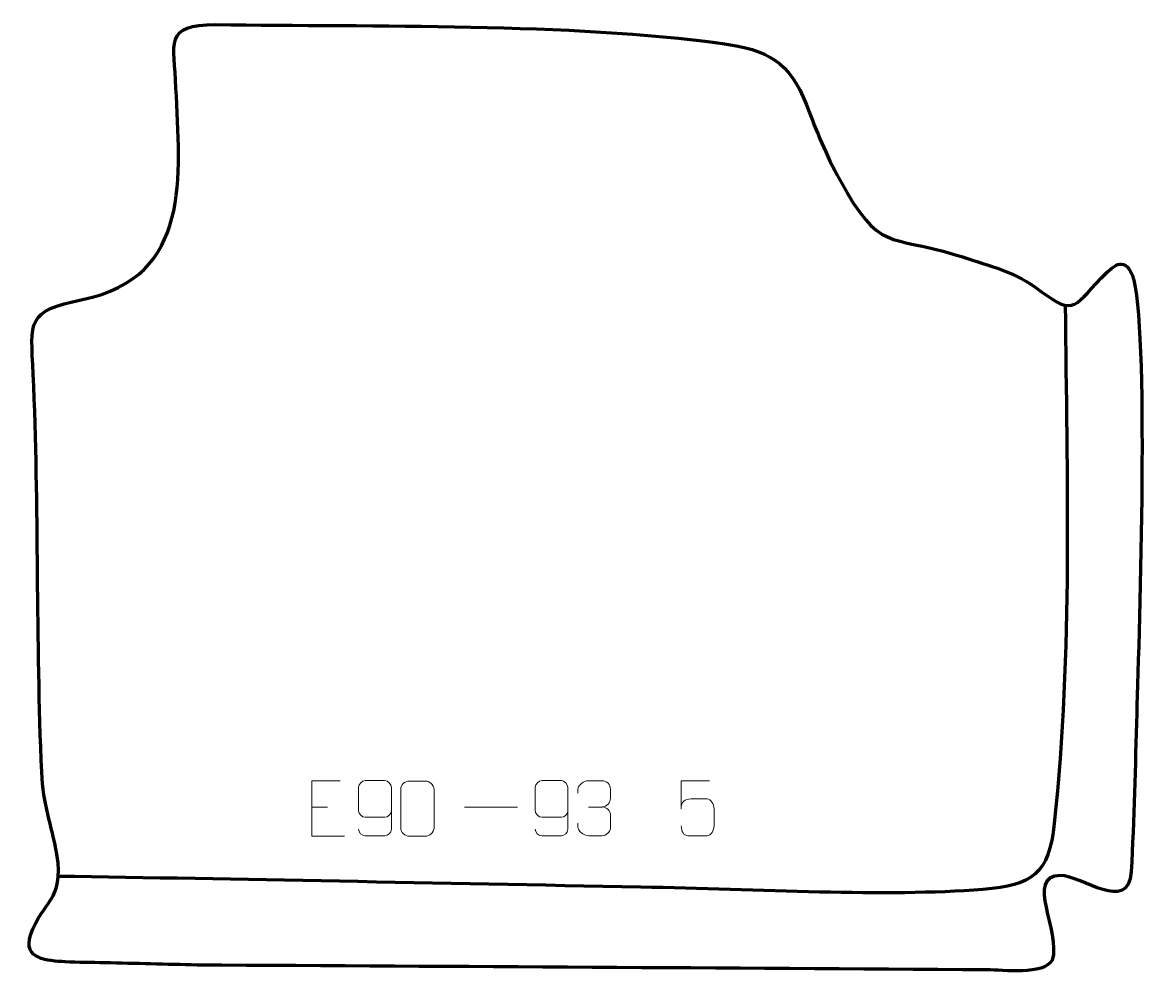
# Model space of a CAD drawing. Header units: millimetres. Extents: x 977 to 1487, y 98 to 530.
import ezdxf

# ---------------------------------------------------------------- set-up
doc = ezdxf.new("R2010")
doc.units = ezdxf.units.MM
doc.header["$MEASUREMENT"] = 0
doc.layers.add('layer 2', color=7, linetype='Continuous')
doc.layers.add('layer 3', color=7, linetype='Continuous')

msp = doc.modelspace()

# ---------------------------------------------------------------- linework, layer by layer
at = {"layer": 'layer 2', "color": 142, "lineweight": 158}
msp.add_open_spline([(1449.2308, 401.4031), (1449.9357, 322.7628), (1452.5345, 244.9144), (1444.2746, 166.533), (1444.2746, 166.533), (1441.8701, 143.7153), (1434.4441, 138.3974), (1411.9349, 136.5989), (1411.9349, 136.5989), (1367.7234, 133.0664), (1310.2032, 136.6393), (1256.9029, 137.646), (1256.9029, 137.646), (1164.8313, 139.385), (1072.7524, 141.3412), (992.8516, 142.5149)], degree=3, knots=[0, 0, 0, 0, 0.2, 0.2, 0.2, 0.2, 0.4, 0.4, 0.4, 0.4, 0.6, 0.6, 0.6, 0.6, 1, 1, 1, 1], dxfattribs=at)
at = {"layer": 'layer 3', "color": 242, "lineweight": 158}
msp.add_open_spline([(1055.7569, 102.3345), (1175.1259, 101.6171), (1294.5022, 100.9373), (1413.8702, 100.1449), (1413.8702, 100.1449), (1420.8066, 100.0988), (1439.6116, 97.6089), (1443.3271, 104.5758), (1443.3271, 104.5758), (1447.3516, 117.4326), (1430.6018, 142.769), (1447.041, 142.9145), (1447.041, 142.9145), (1456.6294, 142.9994), (1478.0211, 125.2877), (1479.1134, 144.6942), (1479.1134, 144.6942), (1480.4464, 168.3751), (1480.9473, 192.5453), (1481.6422, 216.2873), (1481.6422, 216.2873), (1482.7706, 254.4311), (1487.4176, 392.9062), (1479.5816, 415.1407), (1479.5816, 415.1407), (1475.7911, 424.1852), (1470.5727, 419.0161), (1465.6795, 413.7906), (1465.6795, 413.7906), (1452.1786, 399.373), (1452.7441, 396.6216), (1435.6304, 409.6369), (1435.6304, 409.6369), (1425.6364, 416.8888), (1411.788, 420.3135), (1399.9632, 424.1825), (1399.9632, 424.1825), (1368.9326, 433.5765), (1365.1927, 425.3089), (1347.1821, 458.0109), (1347.1821, 458.0109), (1340.3183, 470.5572), (1337.048, 479.0679), (1331.9107, 492.2407), (1331.9107, 492.2407), (1324.1868, 512.046), (1314.4089, 517.1465), (1293.8498, 520.0737), (1293.8498, 520.0737), (1224.5126, 529.5646), (1135.6648, 527.5367), (1064.3147, 528.6952), (1064.3147, 528.6952), (1040.3152, 528.72), (1045.4896, 520.1682), (1046.1843, 499.8843), (1046.1843, 499.8843), (1048.0366, 460.2929), (1053.6243, 414.1929), (1003.8246, 403.9437), (1003.8246, 403.9437), (978.2268, 398.8171), (980.3477, 394.4811), (981.5038, 370.2047), (981.5038, 370.2047), (984.1835, 310.0522), (982.7084, 249.741), (985.344, 189.781), (985.344, 189.781), (986.0105, 174.6171), (989.7916, 166.4855), (992.2396, 152.5333), (992.2396, 152.5333), (995.6005, 130.6634), (985.6564, 132.0234), (980.2922, 115.8472), (980.2922, 115.8472), (976.6443, 104.8467), (988.1015, 104.2752), (995.911, 103.7897), (995.911, 103.7897), (1001.8788, 103.4187), (1007.9679, 103.4994), (1013.9561, 103.3665), (1013.9561, 103.3665), (1027.8879, 102.9876), (1041.8234, 102.6517), (1055.7569, 102.3345)], degree=3, knots=[0, 0, 0, 0, 0.04347826, 0.04347826, 0.04347826, 0.04347826, 0.08695652, 0.08695652, 0.08695652, 0.08695652, 0.13043478, 0.13043478, 0.13043478, 0.13043478, 0.17391304, 0.17391304, 0.17391304, 0.17391304, 0.2173913, 0.2173913, 0.2173913, 0.2173913, 0.26086957, 0.26086957, 0.26086957, 0.26086957, 0.30434783, 0.30434783, 0.30434783, 0.30434783, 0.34782609, 0.34782609, 0.34782609, 0.34782609, 0.39130435, 0.39130435, 0.39130435, 0.39130435, 0.43478261, 0.43478261, 0.43478261, 0.43478261, 0.47826087, 0.47826087, 0.47826087, 0.47826087, 0.52173913, 0.52173913, 0.52173913, 0.52173913, 0.56521739, 0.56521739, 0.56521739, 0.56521739, 0.60869565, 0.60869565, 0.60869565, 0.60869565, 0.65217391, 0.65217391, 0.65217391, 0.65217391, 0.69565217, 0.69565217, 0.69565217, 0.69565217, 0.73913043, 0.73913043, 0.73913043, 0.73913043, 0.7826087, 0.7826087, 0.7826087, 0.7826087, 0.82608696, 0.82608696, 0.82608696, 0.82608696, 0.86956522, 0.86956522, 0.86956522, 0.86956522, 0.91304348, 0.91304348, 0.91304348, 0.91304348, 1, 1, 1, 1], dxfattribs=at)
at = {"layer": 'layer 3', "color": 250, "lineweight": 9}
for points, knots in [([(1120.5652, 185.7679), (1120.5652, 185.7679), (1107.6913, 185.7679), (1107.6913, 185.7679), (1107.6913, 185.7679), (1107.6913, 185.7679), (1107.6913, 160.8143), (1107.6913, 160.8143), (1107.6913, 160.8143), (1107.6913, 160.8143), (1122.5571, 160.8143), (1122.5571, 160.8143)], [0, 0, 0, 0, 0.25, 0.25, 0.25, 0.25, 0.5, 0.5, 0.5, 0.5, 1, 1, 1, 1]), ([(1128.9874, 163.8772), (1129.0115, 162.5377), (1130.3677, 160.8844), (1131.9396, 160.9188), (1131.9396, 160.9188), (1134.9244, 160.9191), (1137.9096, 160.9191), (1140.895, 160.9188), (1140.895, 160.9188), (1142.1141, 160.9038), (1143.8423, 162.3414), (1143.8473, 163.8772), (1143.8473, 163.8772), (1143.847, 170.2376), (1143.847, 176.5984), (1143.8473, 182.9592), (1143.8473, 182.9592), (1143.8426, 184.1221), (1142.1141, 185.8932), (1140.895, 185.9176), (1140.895, 185.9176), (1137.9096, 185.9173), (1134.9244, 185.9173), (1131.9396, 185.9176), (1131.9396, 185.9176), (1130.6615, 185.8738), (1128.9918, 184.2593), (1128.9874, 182.9592), (1128.9874, 182.9592), (1128.9874, 179.3758), (1128.9874, 175.7928), (1128.9874, 172.21), (1128.9874, 172.21), (1129.0259, 170.7318), (1130.6086, 169.2989), (1131.9396, 169.301), (1131.9396, 169.301), (1134.9244, 169.3007), (1137.9096, 169.3007), (1140.895, 169.301), (1140.895, 169.301), (1142.2245, 169.296), (1143.8675, 170.8032), (1143.8258, 172.2318)], [0, 0, 0, 0, 0.08333333, 0.08333333, 0.08333333, 0.08333333, 0.16666667, 0.16666667, 0.16666667, 0.16666667, 0.25, 0.25, 0.25, 0.25, 0.33333333, 0.33333333, 0.33333333, 0.33333333, 0.41666667, 0.41666667, 0.41666667, 0.41666667, 0.5, 0.5, 0.5, 0.5, 0.58333333, 0.58333333, 0.58333333, 0.58333333, 0.66666667, 0.66666667, 0.66666667, 0.66666667, 0.75, 0.75, 0.75, 0.75, 0.83333333, 0.83333333, 0.83333333, 0.83333333, 1, 1, 1, 1]), ([(1152.0061, 185.7144), (1154.3722, 185.7144), (1156.7387, 185.7144), (1159.1052, 185.7144), (1159.1052, 185.7144), (1161.0857, 185.75), (1163.1117, 184.2557), (1163.1388, 181.8136), (1163.1388, 181.8136), (1163.1384, 176.0562), (1163.1384, 170.2984), (1163.1388, 164.5402), (1163.1388, 164.5402), (1162.9967, 162.2126), (1161.2903, 160.7303), (1159.1052, 160.7195), (1159.1052, 160.7195), (1156.7328, 160.7199), (1154.3604, 160.7199), (1151.9884, 160.7195), (1151.9884, 160.7195), (1150.0299, 160.6139), (1148.0235, 162.5018), (1148.0349, 164.5228), (1148.0349, 164.5228), (1148.0353, 170.3034), (1148.0353, 176.0837), (1148.0349, 181.8635), (1148.0349, 181.8635), (1148.0392, 184.0055), (1149.8163, 185.728), (1152.0061, 185.7144)], [0, 0, 0, 0, 0.11111111, 0.11111111, 0.11111111, 0.11111111, 0.22222222, 0.22222222, 0.22222222, 0.22222222, 0.33333333, 0.33333333, 0.33333333, 0.33333333, 0.44444444, 0.44444444, 0.44444444, 0.44444444, 0.55555556, 0.55555556, 0.55555556, 0.55555556, 0.66666667, 0.66666667, 0.66666667, 0.66666667, 0.77777778, 0.77777778, 0.77777778, 0.77777778, 1, 1, 1, 1]), ([(1208.9874, 163.8772), (1209.0115, 162.5377), (1210.3677, 160.8844), (1211.9396, 160.9188), (1211.9396, 160.9188), (1214.9244, 160.9191), (1217.9096, 160.9191), (1220.895, 160.9188), (1220.895, 160.9188), (1222.1141, 160.9038), (1223.8423, 162.3414), (1223.8473, 163.8772), (1223.8473, 163.8772), (1223.847, 170.2376), (1223.847, 176.5984), (1223.8473, 182.9592), (1223.8473, 182.9592), (1223.8426, 184.1221), (1222.1141, 185.8932), (1220.895, 185.9176), (1220.895, 185.9176), (1217.9096, 185.9173), (1214.9244, 185.9173), (1211.9396, 185.9176), (1211.9396, 185.9176), (1210.6615, 185.8738), (1208.9918, 184.2593), (1208.9874, 182.9592), (1208.9874, 182.9592), (1208.9874, 179.3758), (1208.9874, 175.7928), (1208.9874, 172.21), (1208.9874, 172.21), (1209.0259, 170.7318), (1210.6086, 169.2989), (1211.9396, 169.301), (1211.9396, 169.301), (1214.9244, 169.3007), (1217.9096, 169.3007), (1220.895, 169.301), (1220.895, 169.301), (1222.2245, 169.296), (1223.8675, 170.8032), (1223.8258, 172.2318)], [0, 0, 0, 0, 0.08333333, 0.08333333, 0.08333333, 0.08333333, 0.16666667, 0.16666667, 0.16666667, 0.16666667, 0.25, 0.25, 0.25, 0.25, 0.33333333, 0.33333333, 0.33333333, 0.33333333, 0.41666667, 0.41666667, 0.41666667, 0.41666667, 0.5, 0.5, 0.5, 0.5, 0.58333333, 0.58333333, 0.58333333, 0.58333333, 0.66666667, 0.66666667, 0.66666667, 0.66666667, 0.75, 0.75, 0.75, 0.75, 0.83333333, 0.83333333, 0.83333333, 0.83333333, 1, 1, 1, 1]), ([(1228.4048, 180.2083), (1228.4048, 180.2083), (1228.4048, 182.0655), (1228.4048, 182.0655), (1228.4048, 182.0655), (1228.3905, 183.8074), (1231.055, 185.9255), (1233.1141, 185.9028), (1233.1141, 185.9028), (1235.1782, 185.9028), (1237.2422, 185.9028), (1239.3059, 185.9028), (1239.3059, 185.9028), (1241.5004, 185.9116), (1243.0987, 184.0648), (1243.1431, 182.1527), (1243.1431, 182.1527), (1243.1427, 180.7176), (1243.1427, 179.2825), (1243.1431, 177.847), (1243.1431, 177.847), (1243.0945, 176.1935), (1241.4919, 173.9635), (1239.2936, 173.9735), (1239.2936, 173.9735), (1241.4973, 173.9623), (1243.1053, 172.1591), (1243.1593, 170.0996), (1243.1593, 170.0996), (1243.1589, 168.3149), (1243.1589, 166.5302), (1243.1593, 164.7451), (1243.1593, 164.7451), (1243.1694, 162.6837), (1241.1145, 160.9206), (1239.2936, 160.9287), (1239.2936, 160.9287), (1237.2283, 160.929), (1235.1631, 160.929), (1233.0975, 160.9287), (1233.0975, 160.9287), (1230.9289, 160.9402), (1228.3979, 163.3404), (1228.3793, 164.8022), (1228.3793, 164.8022), (1228.3793, 164.8022), (1228.3793, 166.7108), (1228.3793, 166.7108)], [0, 0, 0, 0, 0.07692308, 0.07692308, 0.07692308, 0.07692308, 0.15384615, 0.15384615, 0.15384615, 0.15384615, 0.23076923, 0.23076923, 0.23076923, 0.23076923, 0.30769231, 0.30769231, 0.30769231, 0.30769231, 0.38461538, 0.38461538, 0.38461538, 0.38461538, 0.46153846, 0.46153846, 0.46153846, 0.46153846, 0.53846154, 0.53846154, 0.53846154, 0.53846154, 0.61538462, 0.61538462, 0.61538462, 0.61538462, 0.69230769, 0.69230769, 0.69230769, 0.69230769, 0.76923077, 0.76923077, 0.76923077, 0.76923077, 0.84615385, 0.84615385, 0.84615385, 0.84615385, 1, 1, 1, 1]), ([(1287.9995, 185.872), (1287.9995, 185.872), (1275.1478, 185.872), (1275.1478, 185.872), (1275.1478, 185.872), (1275.1481, 181.6414), (1275.1481, 177.4105), (1275.1478, 173.1793), (1275.1478, 173.1793), (1275.1475, 176.4894), (1276.7785, 177.5612), (1279.5905, 177.6217), (1279.5905, 177.6217), (1282.0301, 177.622), (1284.4696, 177.622), (1286.9088, 177.6217), (1286.9088, 177.6217), (1288.5586, 177.6285), (1290.0335, 175.248), (1290.062, 173.1793), (1290.062, 173.1793), (1290.0617, 170.592), (1290.0617, 168.0044), (1290.062, 165.4167), (1290.062, 165.4167), (1290.1082, 163.4573), (1288.6088, 161.021), (1286.9829, 160.9625), (1286.9829, 160.9625), (1285.0264, 160.9628), (1280.1314, 160.9628), (1278.1744, 160.9625), (1278.1744, 160.9625), (1276.3289, 160.9537), (1275.2218, 162.9185), (1275.201, 165.4696)], [0, 0, 0, 0, 0.1, 0.1, 0.1, 0.1, 0.2, 0.2, 0.2, 0.2, 0.3, 0.3, 0.3, 0.3, 0.4, 0.4, 0.4, 0.4, 0.5, 0.5, 0.5, 0.5, 0.6, 0.6, 0.6, 0.6, 0.7, 0.7, 0.7, 0.7, 0.8, 0.8, 0.8, 0.8, 1, 1, 1, 1])]:
    msp.add_open_spline(points, degree=3, knots=knots, dxfattribs=at)
for points in [[(1107.6913, 173.8882), (1107.6913, 173.8882), (1114.8594, 173.8882), (1114.8594, 173.8882)], [(1176.9538, 173.9465), (1176.9538, 173.9465), (1200.9318, 173.9465), (1200.9318, 173.9465)], [(1233.1145, 173.9631), (1233.1145, 173.9631), (1239.3109, 173.9631), (1239.3109, 173.9631)]]:
    msp.add_open_spline(points, degree=3, dxfattribs=at)

doc.saveas('drawing.dxf')
